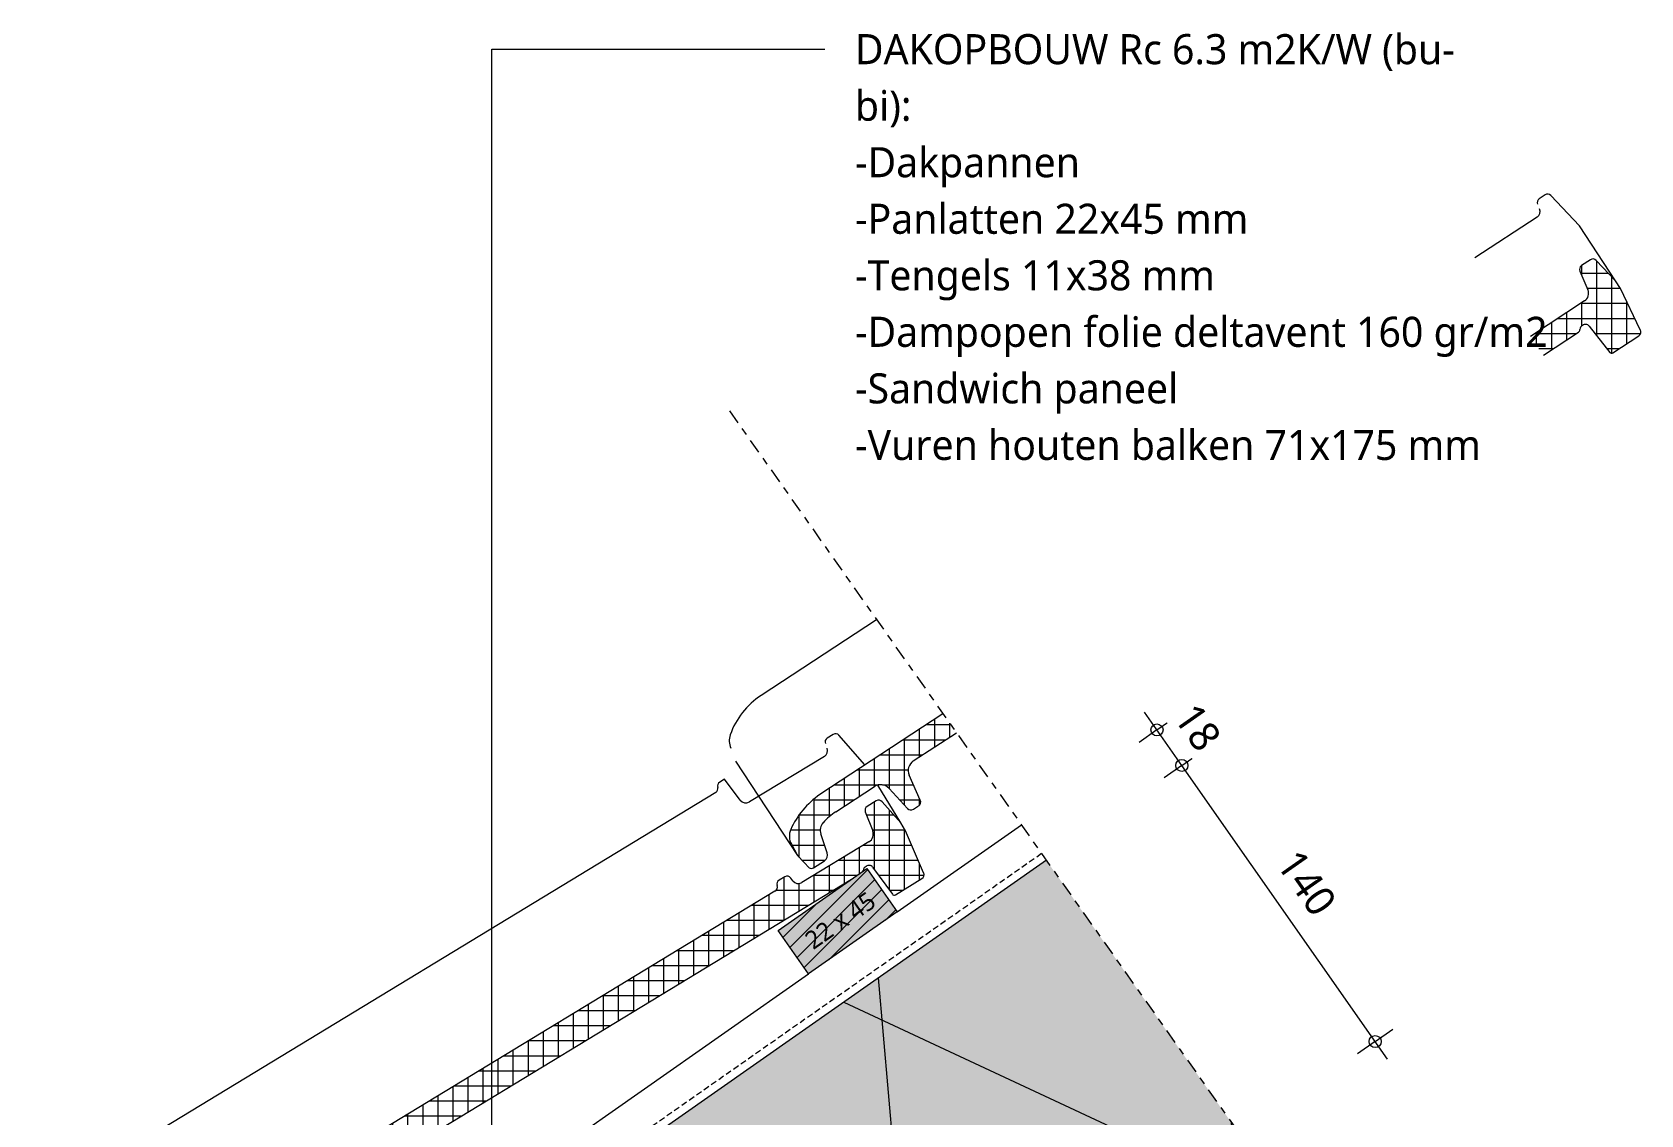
# Model space of a CAD drawing. Header units: millimetres. Extents: x 1813 to 34621, y -2347 to 13791.
# Drawn here: x 4706 to 5375, y 7113 to 7563 of the extents above; entities that cross this region are included whole.
import ezdxf

# ---------------------------------------------------------------- set-up
doc = ezdxf.new("R2010")
doc.units = ezdxf.units.MM
doc.linetypes.add('MV_center', pattern=[15, 6, -3, 3, -3])
doc.linetypes.add('MV_hidden', pattern=[3.75, 2.5, -1.25])
for name, color, linetype, lineweight in [('A-ANNO-DIMS', 211, 'Continuous', 13), ('A-ANNO-DIMS-5', 211, 'Continuous', 13), ('A-ANNO-NOTE', 131, 'Continuous', 18), ('A-DETL', 90, 'Continuous', 13), ('A-DETL-GENF', 92, 'Continuous', 18), ('A-DETL-MEDM', 33, 'Continuous', 18), ('A-DETL-THIN', 151, 'Continuous', 18), ('G-ANNO-TEXT', 231, 'Continuous', 13)]:
    doc.layers.add(name, color=color, linetype=linetype, lineweight=lineweight)
doc.styles.add('Segoe UI', font='segoeui.ttf', dxfattribs={"height": 7.5})
doc.styles.add('Segoe UI_3', font='segoeui.ttf', dxfattribs={"height": 12.5})
doc.styles.add('Segoe UI_B', font='segoeui.ttf', dxfattribs={"height": 12.5})
doc.dimstyles.new('2_5_mm_1', dxfattribs={"dimscale": 304.8, "dimtxt": 13.092049, "dimasz": 0.016404, "dimexe": 0.029528, "dimexo": 0.0625, "dimgap": 0.014764, "dimtad": 1, "dimdec": 0, "dimzin": 0, "dimdsep": 46, "dimtxsty": 'Segoe UI_3', "dimblk1": 'DOTBLANK', "dimblk2": 'DOTBLANK', "dimsah": 1, "dimcen": 0.09, "dimdle": 0.029528, "dimazin": 0, "dimtfac": 1, "dimtdec": 4, "dimtix": 1, "dimtmove": 0, "dimatfit": 3, "dimfxl": 0.029528, "dimfxlon": 1, "dimtvp": 1, "dimtfill": 1, "dimtolj": 1, "dimtzin": 0, "dimarcsym": 2})
pattern_1 = [(0, (0, 0), (0, 6.25), []), (90, (0, 0), (-6.25, 4e-16), [])]

# ---------------------------------------------------------------- blocks, each defined once
blk = doc.blocks.new('42 isolatie - Type 1-3786554-Details Verbouwingen')
at = {"layer": 'A-DETL-GENF'}
blk.add_hatch(color=256, dxfattribs=at).paths.add_polyline_path([(3.79, 5.82), (10.07, 1.43), (222.15, 0.8), (482.89, 0.8), (482.41, 140.8), (98.31, 140.8), (6.38, 9.51)])
at = {"layer": 'A-DETL-GENF', "lineweight": 13}
h = blk.add_hatch(dxfattribs=at)
h.set_pattern_fill('FP_5', color=256, style=0, pattern_type=2)
h.set_pattern_definition([(60, (-857.8, 704), (-121.936, 70.4), []), (120, (-857.8, 704), (-121.936, -70.4), [])])
h.paths.add_polyline_path([(3.79, 5.82), (10.07, 1.43), (222.15, 0.8), (482.89, 0.8), (482.41, 140.8), (98.31, 140.8), (6.38, 9.51)])
at = {"layer": 'A-DETL-GENF'}
for p, q in [((98.31, 140.8), (88.97, 127.47)), ((98.31, 140.8), (88.97, 127.47)), ((482.41, 140.8), (98.31, 140.8)), ((482.41, 140.8), (98.31, 140.8)), ((88.97, 127.47), (6.38, 9.51)), ((6.38, 9.51), (3.79, 5.82)), ((6.38, 9.51), (3.79, 5.82)), ((222.15, 0.8), (482.89, 0.8)), ((222.15, 0.8), (482.89, 0.8))]:
    blk.add_line(p, q, dxfattribs=at)
blk = doc.blocks.new('00 hout_rechthoekig_sls - Vuren Gewolmaniseerd 22x45-V45-Details Verbouwingen')
at = {"layer": 'A-DETL-GENF', "lineweight": 13}
blk.add_hatch(color=256, dxfattribs=at).paths.add_polyline_path([(0, -22), (45, -22), (45, 0), (0, 0)])
at = {"layer": 'A-DETL-MEDM', "lineweight": 13}
h = blk.add_hatch(dxfattribs=at)
h.set_pattern_fill('FP_86', color=256, style=0, pattern_type=2)
h.set_pattern_definition([(10, (-8232.802, -3012.091), (-0.868241, 4.9240388), [])])
h.paths.add_polyline_path([(0, -22), (45, -22), (45, 0), (0, 0)])
at = {"layer": 'A-DETL-MEDM'}
for p, q in [((0, 0), (45, 0)), ((0, -22), (0, 0)), ((45, 0), (45, -22)), ((45, 0), (45, -22)), ((45, 0), (45, -22)), ((45, -22), (0, -22)), ((45, -22), (0, -22))]:
    blk.add_line(p, q, dxfattribs=at)
blk = doc.blocks.new('NLRS_00_DI_maskeer - Type 1-4234727-Details Verbouwingen')
at = {"layer": 'A-DETL-GENF', "linetype": 'MV_center'}
blk.add_line((386.07, 0), (-100, 0), dxfattribs=at)
blk = doc.blocks.new('DIMBLOCK13-Details Verbouwingen')
at = {"layer": 'A-ANNO-DIMS-5'}
for p, q in [((5183.91, 7258.06), (5191.28, 7263.22)), ((5183.91, 7258.06), (5176.53, 7252.9)), ((5269.37, 7136.01), (5183.91, 7258.06)), ((5264.21, 7143.38), (5256.83, 7138.22)), ((5264.21, 7143.38), (5271.58, 7148.54))]:
    blk.add_line(p, q, dxfattribs=at)
for centre in [(5183.91, 7258.06), (5264.21, 7143.38)]:
    blk.add_circle(centre, 2.5, dxfattribs=at)
at = {"layer": 'A-ANNO-DIMS-5', "color": 0, "insert": (5232.91, 7224.36), "char_height": 12.5, "width": 34.2774, "attachment_point": 1, "rotation": 305, "line_spacing_factor": 1.142579, "style": 'Segoe UI_3', "bg_fill": 3, "box_fill_scale": 1.25, "bg_fill_color": 9, "bg_fill_true_color": 13158600, "bg_fill_transparency": 0}
blk.add_mtext('140', dxfattribs=at)
blk = doc.blocks.new('_DotBlank')
at = {"color": 0, "linetype": 'ByBlock', "lineweight": -2}
blk.add_line((-0.5, 0), (-1, 0), dxfattribs=at)
blk.add_circle((0, 0), 0.5, dxfattribs=at)
blk = doc.blocks.new('DIMBLOCK14-Details Verbouwingen')
at = {"layer": 'A-ANNO-DIMS-5'}
for p, q in [((5183.91, 7258.06), (5168.42, 7280.18)), ((5173.58, 7272.81), (5180.95, 7277.97)), ((5173.58, 7272.81), (5166.21, 7267.65)), ((5183.91, 7258.06), (5191.28, 7263.22)), ((5183.91, 7258.06), (5176.53, 7252.9))]:
    blk.add_line(p, q, dxfattribs=at)
for centre in [(5173.58, 7272.81), (5183.91, 7258.06)]:
    blk.add_circle(centre, 2.5, dxfattribs=at)
at = {"layer": 'A-ANNO-DIMS-5', "color": 0, "insert": (5190.33, 7285.17), "char_height": 12.5, "width": 22.8516, "attachment_point": 1, "rotation": 305, "line_spacing_factor": 1.142579, "style": 'Segoe UI_3', "bg_fill": 3, "box_fill_scale": 1.25, "bg_fill_color": 9, "bg_fill_true_color": 13158600, "bg_fill_transparency": 0}
blk.add_mtext('18', dxfattribs=at)

msp = doc.modelspace()

# ---------------------------------------------------------------- hatches: boundary and pattern name
at = {"layer": 'A-DETL-GENF', "lineweight": 13}
h = msp.add_hatch(dxfattribs=at)
h.set_pattern_fill('FP_19', color=254, style=0, pattern_type=2)
h.set_pattern_definition(pattern_1)
h.paths.add_polyline_path([(5030.03, 7215.3), (5030.5, 7215.36), (5030.93, 7215.53), (5035.47, 7218.5), (5035.94, 7218.9), (5036.31, 7219.4), (5036.57, 7219.96), (5036.7, 7220.56), (5036.69, 7221.18), (5036.55, 7221.78), (5033.97, 7229.62), (5033.75, 7230.59), (5033.74, 7231.59), (5033.94, 7232.57), (5034.34, 7233.49), (5034.91, 7234.3), (5037.43, 7236.73), (5040.21, 7238.83), (5056.23, 7249.34), (5057.23, 7249.82), (5058.31, 7250.05), (5059.42, 7250.03), (5060.5, 7249.75), (5061.48, 7249.24), (5062.31, 7248.5), (5070.32, 7239.88), (5070.71, 7239.68), (5071.14, 7239.58), (5071.58, 7239.57), (5072.01, 7239.67), (5072.4, 7239.87), (5074.94, 7241.59), (5075.2, 7241.95), (5075.37, 7242.35), (5075.45, 7242.79), (5075.42, 7243.23), (5075.29, 7243.65), (5070.7, 7254.01), (5070.36, 7255.06), (5070.27, 7256.17), (5070.44, 7257.27), (5070.87, 7258.29), (5071.52, 7259.19), (5072.36, 7259.91), (5090.27, 7271.66), (5084.71, 7279.55), (5033.51, 7245.97), (5028.64, 7241.88), (5024.58, 7236.99), (5021.45, 7231.45), (5020.99, 7229.94), (5020.89, 7228.36), (5021.15, 7226.8), (5021.76, 7225.33), (5024.32, 7220.61), (5029.13, 7215.51), (5029.57, 7215.35), (5029.88, 7215.31)])
h.paths.add_polyline_path([(5334.15, 7428.5), (5348.85, 7438.19), (5349.04, 7438.46), (5349.17, 7438.77), (5349.28, 7439.52), (5349.43, 7439.92), (5349.67, 7440.27), (5349.98, 7440.56), (5351.11, 7441.18), (5351.54, 7441.24), (5351.97, 7441.2), (5352.38, 7441.07), (5352.75, 7440.84), (5353.05, 7440.53), (5361.65, 7429.64), (5362.01, 7429.36), (5362.46, 7429.29), (5362.9, 7429.44), (5374.03, 7436.81), (5374.29, 7437.18), (5374.46, 7437.6), (5374.53, 7438.05), (5374.48, 7438.5), (5374.32, 7438.93), (5366.12, 7456.17), (5364.06, 7459.31), (5355.69, 7468.13), (5355.3, 7468.33), (5354.87, 7468.43), (5354.44, 7468.43), (5354.02, 7468.33), (5353.63, 7468.13), (5349.84, 7465.65), (5349.53, 7465.37), (5349.29, 7465.02), (5349.14, 7464.63), (5349.07, 7464.22), (5349.1, 7463.8), (5349.22, 7463.4), (5352.56, 7455.64), (5352.81, 7454.8), (5352.86, 7453.94), (5352.71, 7453.08), (5352.37, 7452.28), (5351.85, 7451.59), (5351.18, 7451.03), (5328.67, 7436.27), (5330.59, 7433.55)])
h = msp.add_hatch(dxfattribs=at)
h.set_pattern_fill('FP_19', color=254, style=0, pattern_type=2)
h.set_pattern_definition(pattern_1)
h.paths.add_polyline_path([(4724.8, 7001.97), (4725.26, 7002.01), (4725.7, 7002.17), (4730.34, 7004.98), (4730.83, 7005.37), (4731.22, 7005.85), (4731.49, 7006.4), (4731.64, 7007), (4731.66, 7007.62), (4731.54, 7008.23), (4729.23, 7016.15), (4729.05, 7017.13), (4729.07, 7018.12), (4729.3, 7019.1), (4729.73, 7020), (4730.34, 7020.79), (4732.93, 7023.13), (4735.79, 7025.14), (4752.17, 7035.07), (4753.18, 7035.52), (4754.27, 7035.72), (4755.38, 7035.66), (4756.44, 7035.34), (4757.4, 7034.79), (4758.21, 7034.03), (4765.92, 7025.14), (4766.3, 7024.92), (4766.73, 7024.8), (4767.16, 7024.78), (4767.6, 7024.86), (4768, 7025.05), (4770.59, 7026.68), (4770.87, 7027.03), (4771.05, 7027.43), (4771.14, 7027.86), (4771.13, 7028.3), (4771.01, 7028.72), (4766.79, 7039.24), (4766.49, 7040.3), (4766.44, 7041.41), (4766.65, 7042.5), (4767.11, 7043.51), (4767.79, 7044.39), (4768.66, 7045.08), (4795.07, 7061.12), (4795.65, 7061.38), (4796.27, 7061.51), (4796.91, 7061.51), (4797.53, 7061.37), (4798.47, 7060.92), (4798.87, 7060.83), (4799.27, 7060.84), (4799.67, 7060.92), (4800.04, 7061.1), (5046.71, 7210.83), (5051.55, 7214.22), (5051.67, 7214.92), (5051.84, 7215.31), (5052.09, 7215.65), (5052.41, 7215.93), (5053.56, 7216.51), (5053.99, 7216.56), (5054.42, 7216.5), (5054.83, 7216.35), (5055.19, 7216.11), (5055.48, 7215.79), (5063.69, 7204.61), (5064.04, 7204.32), (5064.49, 7204.23), (5064.93, 7204.37), (5076.31, 7211.34), (5076.59, 7211.7), (5076.78, 7212.12), (5076.85, 7212.57), (5076.82, 7213.02), (5076.68, 7213.45), (5069.08, 7230.97), (5067.14, 7234.17), (5059.08, 7243.29), (5058.69, 7243.49), (5058.27, 7243.61), (5057.84, 7243.62), (5057.41, 7243.54), (5057.02, 7243.36), (5053.15, 7241.01), (5052.83, 7240.74), (5052.58, 7240.4), (5052.41, 7240.02), (5052.33, 7239.6), (5052.34, 7239.18), (5052.45, 7238.78), (5055.52, 7230.91), (5055.74, 7230.07), (5055.76, 7229.2), (5055.58, 7228.35), (5055.2, 7227.56), (5054.66, 7226.88), (5053.97, 7226.35), (5026.06, 7209.41), (5025.43, 7209.12), (5024.75, 7209.01), (5024.06, 7209.06), (5023.4, 7209.27), (5022.82, 7209.64), (5022.34, 7210.14), (5021.21, 7211.61), (5020.83, 7211.86), (5020.4, 7212.02), (5019.95, 7212.08), (5019.49, 7212.02), (5019.06, 7211.86), (5016.29, 7210.12), (5016.03, 7209.8), (5015.85, 7209.43), (5015.75, 7209.04), (5015.74, 7208.63), (5015.92, 7207.78), (5015.92, 7207.32), (5015.81, 7206.87), (5015.59, 7206.46), (5015.28, 7206.12), (5014.89, 7205.86), (4729.35, 7032.5), (4724.34, 7028.58), (4720.1, 7023.84), (4716.78, 7018.41), (4716.27, 7016.92), (4716.12, 7015.34), (4716.32, 7013.77), (4716.88, 7012.29), (4719.27, 7007.48), (4723.9, 7002.21), (4724.34, 7002.03)])

# ---------------------------------------------------------------- linework, layer by layer
at = {"layer": 'A-DETL', "lineweight": 18}
for p, q in [((5334.79, 7495.07), (5332.34, 7493.47)), ((5349.09, 7482.14), (5337.18, 7494.79)), ((5331.41, 7485.84), (5305.63, 7468.93)), ((5364.06, 7459.31), (5349.09, 7482.14)), ((5057.16, 7318.6), (5009.15, 7287.11)), ((5039.13, 7270.94), (5036.63, 7269.42)), ((5052.29, 7258.29), (5041.51, 7270.58)), ((4998.6, 7259.83), (5024.32, 7220.61)), ((5035.43, 7261.83), (5004.29, 7242.92)), ((4993.99, 7252.3), (4991.96, 7251.07)), ((5000.52, 7243.71), (4993.99, 7252.3)), ((5067.14, 7234.17), (5057.59, 7249.9)), ((4990.31, 7246.79), (4706.43, 7074.47))]:
    msp.add_line(p, q, dxfattribs=at)
at = {"layer": 'A-DETL'}
for p, q in [((5065.73, 7197.29), (5117.27, 7233.38)), ((4846.51, 7043.79), (5028.87, 7171.48))]:
    msp.add_line(p, q, dxfattribs=at)
at = {"layer": 'A-DETL', "linetype": 'MV_hidden', "lineweight": 18}
msp.add_line((5125.68, 7221.45), (4796.4, 6990.89), dxfattribs=at)
at = {"layer": 'A-DETL', "lineweight": 18}
for centre, radius, start, end in [((5333.37, 7491.9), 1.87, 123.37998, 203.37515), ((5335.82, 7493.51), 1.87, 43.35069, 123.34743), ((5329.87, 7488.19), 2.81, 303.15875, 23.15791), ((5026.94, 7259.99), 32.44, 123.2587, 160.55914), ((5003.5, 7268.39), 7.54, 161.5072, 204.63997), ((5037.6, 7267.82), 1.87, 121.37998, 201.37515), ((5040.1, 7269.34), 1.87, 41.35069, 121.34743), ((5033.98, 7264.23), 2.81, 301.15875, 21.15791), ((4989.33, 7248.4), 1.88, 301.39146, 16.76967), ((4992.93, 7249.47), 1.87, 121.25806, 196.54976), ((5002.83, 7245.32), 2.81, 215.07382, 301.26583)]:
    msp.add_arc(centre, radius, start, end, dxfattribs=at)
at = {"layer": 'A-DETL-THIN'}
for p, q in [((5349.22, 7463.4), (5352.56, 7455.64)), ((5353.63, 7468.13), (5349.84, 7465.65)), ((5364.06, 7459.31), (5356.02, 7467.85)), ((5366.12, 7456.17), (5364.06, 7459.31)), ((5374.32, 7438.93), (5366.12, 7456.17)), ((5351.18, 7451.03), (5328.67, 7436.27)), ((5334.15, 7428.5), (5348.59, 7437.97)), ((5353.05, 7440.53), (5361.65, 7429.64)), ((5362.9, 7429.44), (5373.68, 7436.51)), ((5084.71, 7279.55), (5033.51, 7245.97)), ((5072.36, 7259.91), (5090.27, 7271.66)), ((5040.21, 7238.83), (5056.23, 7249.34)), ((5075.29, 7243.65), (5070.7, 7254.01)), ((5057.02, 7243.36), (5053.15, 7241.01)), ((5067.14, 7234.17), (5059.4, 7243)), ((5062.31, 7248.5), (5069.99, 7240.17)), ((5052.45, 7238.78), (5055.52, 7230.91)), ((5072.4, 7239.87), (5074.6, 7241.31)), ((5036.55, 7221.78), (5033.97, 7229.62)), ((5069.08, 7230.97), (5067.14, 7234.17)), ((5076.68, 7213.45), (5069.08, 7230.97)), ((5021.76, 7225.33), (5024.32, 7220.61)), ((5053.97, 7226.35), (5026.06, 7209.41)), ((5024.32, 7220.61), (5027.08, 7217.69)), ((5027.08, 7217.69), (5029.13, 7215.51)), ((5030.93, 7215.53), (5035.47, 7218.5)), ((5055.48, 7215.79), (5063.69, 7204.61)), ((4800.04, 7061.1), (5046.71, 7210.83)), ((5019.06, 7211.86), (5016.61, 7210.37)), ((5022.34, 7210.14), (5021.52, 7211.27)), ((5064.93, 7204.37), (5075.95, 7211.06)), ((5014.89, 7205.86), (4729.35, 7032.5))]:
    msp.add_line(p, q, dxfattribs=at)
for centre, radius, start, end in [((5350.95, 7464.14), 1.88, 126.06023, 203.2368), ((5354.66, 7466.57), 1.87, 43.34867, 123.34726), ((5349.12, 7454.16), 3.74, 303.28695, 23.29222), ((5347.82, 7439.14), 1.4, 303.25797, 358.40709), ((5351.1, 7439.05), 1.88, 113.40245, 178.54134), ((5351.59, 7439.38), 1.87, 38.27058, 131.47357), ((5372.65, 7438.08), 1.88, 303.1974, 26.93172), ((5362.38, 7430.23), 0.938, 218.51735, 303.49688), ((5074.99, 7255.99), 4.72, 123.81521, 204.79325), ((5058.78, 7245.32), 4.76, 42.0522, 122.34059), ((5053.92, 7216.74), 35.65, 124.91886, 155.62171), ((5057.99, 7241.76), 1.87, 41.34867, 121.34726), ((5073.57, 7242.88), 1.88, 303.49134, 23.97202), ((5056.07, 7214.95), 28.66, 123.57347, 137.55397), ((5054.2, 7239.46), 1.88, 124.06023, 201.2368), ((5071.37, 7241.44), 1.88, 222.58669, 303.07914), ((5027.83, 7228.71), 6.94, 156.72708, 209.10011), ((5038.47, 7231.15), 4.75, 138.4714, 198.77308), ((5052.03, 7229.55), 3.74, 301.28695, 21.29222), ((5030.01, 7217.2), 1.91, 242.57909, 298.85279), ((5033.89, 7220.85), 2.83, 304.01153, 19.36504), ((5053.47, 7214.38), 1.88, 111.40245, 176.54134), ((5053.98, 7214.69), 1.87, 36.27058, 129.47357), ((5017.61, 7208.78), 1.88, 122.03431, 197.12092), ((5019.95, 7210.16), 1.92, 35.22243, 117.49666), ((5024.61, 7211.81), 2.81, 216.42775, 301.13827), ((5050.21, 7214.59), 1.4, 344.66089, 356.40709), ((5074.98, 7212.66), 1.88, 301.1974, 24.93172), ((5014.03, 7207.56), 1.9, 296.99458, 20.53458), ((5064.44, 7205.17), 0.938, 216.51735, 301.49688)]:
    msp.add_arc(centre, radius, start, end, dxfattribs=at)
at = {"layer": 'G-ANNO-TEXT', "color": 250}
for p, q in [((4897.27, 7555.57), (5035.64, 7555.57)), ((4897.27, 6977.79), (4897.27, 7555.57))]:
    msp.add_line(p, q, dxfattribs=at)

# ---------------------------------------------------------------- block references
at = {"layer": 'A-DETL-GENF', "linetype": 'MV_center', "rotation": 125.1958763138578}
msp.add_blockref('NLRS_00_DI_maskeer - Type 1-4234727-Details Verbouwingen', (5218.52, 7089.83), dxfattribs=at)
at = {"layer": 'A-DETL-GENF', "rotation": 34.99999999999977}
msp.add_blockref('42 isolatie - Type 1-3786554-Details Verbouwingen', (4813.23, 6826.63), dxfattribs=at)
at = {"layer": 'A-DETL-MEDM', "lineweight": 13, "rotation": 35.00000000001924}
msp.add_blockref('00 hout_rechthoekig_sls - Vuren Gewolmaniseerd 22x45-V45-Details Verbouwingen', (5016.25, 7189.5), dxfattribs=at)

# ---------------------------------------------------------------- texts
at = {"layer": 'A-ANNO-NOTE', "lineweight": 13, "insert": (5026.52, 7187.46), "char_height": 7.5, "width": 40.4852, "attachment_point": 1, "rotation": 35, "style": 'Segoe UI'}
msp.add_mtext('22 x 45', dxfattribs=at)
at = {"layer": 'G-ANNO-TEXT', "color": 7, "char_height": 12.5, "attachment_point": 1}
for s, insert, width, style in [('DAKOPBOUW Rc 6.3 m2K/W (bu-', (5048.14, 7561.82), 335.5062, 'Segoe UI_B'), ('bi):', (5048.14, 7538.34), 32.8692, 'Segoe UI_B'), ('-Dakpannen', (5048.14, 7514.86), 115.0422, 'Segoe UI_3'), ('-Panlatten 22x45 mm', (5048.14, 7491.38), 202.0252, 'Segoe UI_3'), ('-Tengels 11x38 mm', (5048.14, 7467.9), 185.5907, 'Segoe UI_3'), ('-Dampopen folie deltavent 160 gr/m2', (5048.14, 7444.42), 358.3543, 'Segoe UI_3'), ('-Sandwich paneel ', (5048.14, 7420.93), 171.962, 'Segoe UI_3'), ('-Vuren houten balken 71x175 mm', (5048.14, 7397.45), 321.8775, 'Segoe UI_3')]:
    msp.add_mtext(s, dxfattribs=dict(at, insert=insert, width=width, style=style))

# ---------------------------------------------------------------- next in the draw order: dimensions: what is measured, and where the dimension line sits
at = {"layer": 'A-ANNO-DIMS'}
dim = msp.add_linear_dim(base=(5183.91, 7258.06), p1=(5256.83, 7138.22), p2=(5176.53, 7252.9), angle=305, dimstyle='2_5_mm_1', override={"dimpost": '<>', "dimfxl": 140}, dxfattribs=at)
dim.commit()
dim.dimension.update_dxf_attribs({"geometry": 'DIMBLOCK13-Details Verbouwingen', "text_midpoint": (5233.07, 7207.03)})

# ---------------------------------------------------------------- next in the draw order: dimensions: what is measured, and where the dimension line sits
dim = msp.add_linear_dim(base=(5173.58, 7272.81), p1=(5176.53, 7252.9), p2=(5166.21, 7267.65), angle=305, dimstyle='2_5_mm_1', override={"dimpost": '<>', "dimfxl": 18}, dxfattribs=at)
dim.commit()
dim.dimension.update_dxf_attribs({"geometry": 'DIMBLOCK14-Details Verbouwingen', "text_midpoint": (5187.75, 7271.74)})

doc.saveas('drawing.dxf')
